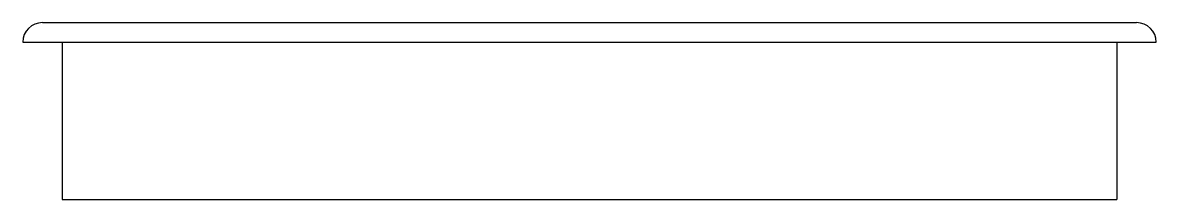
# Model space of a CAD drawing. Extents: x 50635 to 50923, y 8801 to 8846.
import ezdxf

# ---------------------------------------------------------------- set-up
doc = ezdxf.new("R2010")
doc.units = 0
doc.header["$LTSCALE"] = 500
doc.header["$MEASUREMENT"] = 0
doc.layers.add('BOSCH1', color=3, linetype='CONTINUOUS')

msp = doc.modelspace()

# ---------------------------------------------------------------- linework, layer by layer
at = {"layer": 'BOSCH1'}
for p, q in [((50640.02, 8846.08), (50918.02, 8846.08)), ((50635.02, 8841.08), (50923.02, 8841.08)), ((50645.02, 8841.08), (50645.02, 8801.08)), ((50913.02, 8841.08), (50913.02, 8801.08)), ((50645.02, 8801.08), (50913.02, 8801.08))]:
    msp.add_line(p, q, dxfattribs=at)
for centre, start, end in [((50640.02, 8841.08), 90, 180), ((50918.02, 8841.08), 0, 90)]:
    msp.add_arc(centre, 5, start, end, dxfattribs=at)

doc.saveas('drawing.dxf')
